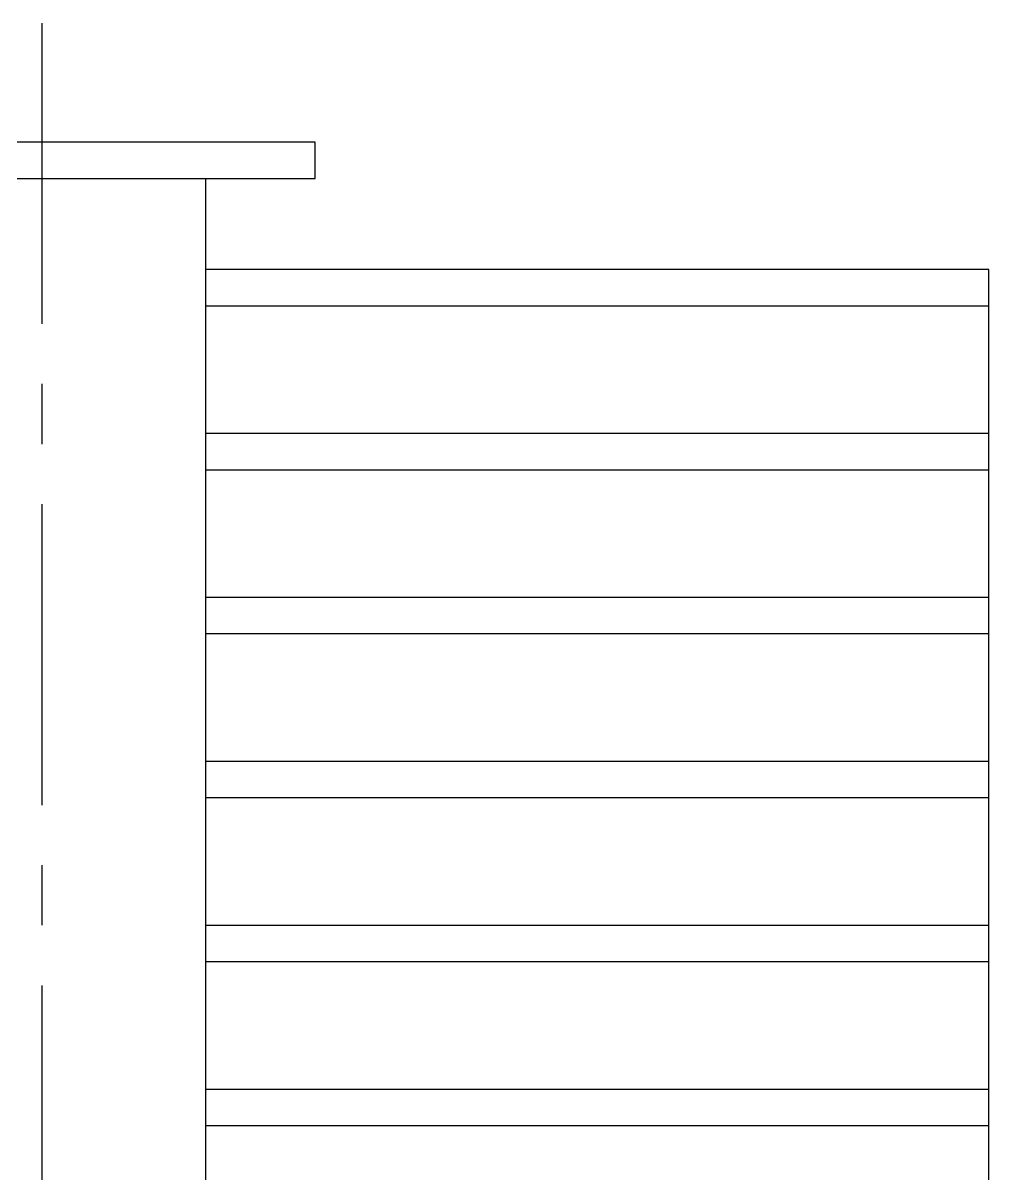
# Model space of a CAD drawing. Header units: millimetres. Extents: x 183355 to 194386, y -190559 to -183233.
# Drawn here: x 185777 to 186042.2, y -186525.1 to -186209.2 of the extents above; entities that cross this region are included whole.
import ezdxf

# ---------------------------------------------------------------- set-up
doc = ezdxf.new("R2010")
doc.units = ezdxf.units.MM
doc.header["$LTSCALE"] = 13
doc.linetypes.add('CENTERX2', pattern=[101.6, 63.5, -12.7, 12.7, -12.7])
doc.layers.add('1', color=4, linetype='Continuous')
doc.layers.add('标注、文本', color=3, linetype='Continuous', lineweight=25)

# ---------------------------------------------------------------- blocks, each defined once
blk = doc.blocks.new('A$C43ED4F5E')
at = {"layer": '1', "color": 1, "linetype": 'CENTERX2', "lineweight": -3, "ltscale": 0.1}
blk.add_line((840, 991.39), (840, 0), dxfattribs=at)
blk.add_line((840, 991.39), (840, 0), dxfattribs=at)
blk.add_line((840, 991.39), (840, 0), dxfattribs=at)
blk.add_line((840, 991.39), (840, 0), dxfattribs=at)
at = {"layer": '1', "ltscale": 5}
for p, q in [((915, 958.71), (765, 958.71)), ((915, 958.71), (765, 958.71)), ((915, 948.71), (915, 958.71)), ((915, 948.71), (915, 958.71)), ((765, 948.71), (915, 948.71)), ((765, 948.71), (915, 948.71)), ((885, 33.71), (885, 948.71)), ((885, 33.71), (885, 948.71)), ((1100, 923.71), (885, 923.71)), ((1100, 923.71), (885, 923.71)), ((1100, 923.71), (885, 923.71)), ((1100, 923.71), (885, 923.71)), ((1100, 923.71), (885, 923.71)), ((1100, 923.71), (885, 923.71)), ((1100, 923.71), (885, 923.71)), ((1100, 923.71), (885, 923.71)), ((1100, 923.71), (885, 923.71)), ((1100, 923.71), (885, 923.71)), ((1100, 923.71), (885, 923.71)), ((1100, 923.71), (885, 923.71)), ((1100, 923.71), (885, 923.71)), ((1100, 923.71), (885, 923.71)), ((1100, 923.71), (885, 923.71)), ((1100, 923.71), (885, 923.71)), ((1100, 923.71), (885, 923.71)), ((1100, 923.71), (885, 923.71)), ((1100, 923.71), (885, 923.71)), ((1100, 923.71), (885, 923.71)), ((1100, 923.71), (885, 923.71)), ((1100, 923.71), (885, 923.71)), ((1100, 923.71), (885, 923.71)), ((1100, 923.71), (885, 923.71)), ((1100, 923.71), (885, 923.71)), ((1100, 923.71), (885, 923.71)), ((1100, 923.71), (885, 923.71)), ((1100, 923.71), (885, 923.71)), ((1100, 923.71), (885, 923.71)), ((1100, 923.71), (885, 923.71)), ((1100, 923.71), (885, 923.71)), ((1100, 923.71), (885, 923.71)), ((1100, 923.71), (885, 923.71)), ((1100, 923.71), (885, 923.71)), ((1100, 923.71), (885, 923.71)), ((1100, 923.71), (885, 923.71)), ((1100, 923.71), (885, 923.71)), ((1100, 923.71), (885, 923.71)), ((1100, 923.71), (885, 923.71)), ((1100, 923.71), (885, 923.71)), ((1100, 923.71), (885, 923.71)), ((1100, 923.71), (885, 923.71)), ((1100, 923.71), (885, 923.71)), ((1100, 923.71), (885, 923.71)), ((1100, 923.71), (885, 923.71)), ((1100, 923.71), (885, 923.71)), ((1100, 923.71), (885, 923.71)), ((1100, 923.71), (885, 923.71)), ((1100, 923.71), (885, 923.71)), ((1100, 923.71), (885, 923.71)), ((1100, 923.71), (885, 923.71)), ((1100, 923.71), (885, 923.71)), ((1100, 923.71), (885, 923.71)), ((1100, 923.71), (885, 923.71)), ((1100, 923.71), (885, 923.71)), ((1100, 923.71), (885, 923.71)), ((1100, 923.71), (885, 923.71)), ((1100, 923.71), (885, 923.71)), ((1100, 923.71), (885, 923.71)), ((1100, 923.71), (885, 923.71)), ((1100, 923.71), (885, 923.71)), ((1100, 923.71), (885, 923.71)), ((1100, 923.71), (885, 923.71)), ((1100, 923.71), (885, 923.71)), ((1100, 923.71), (885, 923.71)), ((1100, 923.71), (885, 923.71)), ((1100, 923.71), (885, 923.71)), ((1100, 923.71), (885, 923.71)), ((1100, 923.71), (885, 923.71)), ((1100, 923.71), (885, 923.71)), ((1100, 923.71), (885, 923.71)), ((1100, 923.71), (885, 923.71)), ((1100, 923.71), (885, 923.71)), ((1100, 923.71), (885, 923.71)), ((1100, 923.71), (885, 923.71)), ((1100, 923.71), (885, 923.71)), ((1100, 923.71), (885, 923.71)), ((1100, 923.71), (885, 923.71)), ((1100, 923.71), (885, 923.71)), ((1100, 923.71), (885, 923.71)), ((1100, 923.71), (885, 923.71)), ((1100, 923.71), (885, 923.71)), ((1100, 923.71), (885, 923.71)), ((1100, 923.71), (885, 923.71)), ((1100, 923.71), (885, 923.71)), ((1100, 923.71), (885, 923.71)), ((1100, 923.71), (885, 923.71)), ((1100, 923.71), (885, 923.71)), ((1100, 923.71), (885, 923.71)), ((1100, 923.71), (885, 923.71)), ((1100, 923.71), (885, 923.71)), ((1100, 923.71), (885, 923.71)), ((1100, 923.71), (885, 923.71)), ((1100, 923.71), (885, 923.71)), ((1100, 923.71), (885, 923.71)), ((1100, 923.71), (885, 923.71)), ((1100, 923.71), (885, 923.71)), ((1100, 923.71), (885, 923.71)), ((1100, 923.71), (885, 923.71)), ((1100, 923.71), (885, 923.71)), ((1100, 923.71), (885, 923.71)), ((1100, 923.71), (885, 923.71)), ((1100, 923.71), (885, 923.71)), ((1100, 923.71), (885, 923.71)), ((1100, 923.71), (885, 923.71)), ((1100, 923.71), (885, 923.71)), ((1100, 923.71), (885, 923.71)), ((1100, 923.71), (885, 923.71)), ((1100, 923.71), (885, 923.71)), ((1100, 923.71), (885, 923.71)), ((1100, 923.71), (885, 923.71)), ((1100, 923.71), (885, 923.71)), ((1100, 923.71), (885, 923.71)), ((1100, 923.71), (885, 923.71)), ((1100, 923.71), (885, 923.71)), ((1100, 923.71), (885, 923.71)), ((1100, 923.71), (885, 923.71)), ((1100, 923.71), (885, 923.71)), ((1100, 923.71), (885, 923.71)), ((1100, 923.71), (885, 923.71)), ((1100, 923.71), (885, 923.71)), ((1100, 923.71), (885, 923.71)), ((1100, 923.71), (885, 923.71)), ((1100, 923.71), (885, 923.71)), ((1100, 923.71), (885, 923.71)), ((1100, 923.71), (885, 923.71)), ((1100, 923.71), (885, 923.71)), ((1100, 923.71), (885, 923.71)), ((1100, 923.71), (885, 923.71)), ((1100, 923.71), (885, 923.71)), ((1100, 923.71), (885, 923.71)), ((1100, 923.71), (885, 923.71)), ((1100, 923.71), (885, 923.71)), ((1100, 923.71), (885, 923.71)), ((1100, 923.71), (885, 923.71)), ((1100, 923.71), (885, 923.71)), ((1100, 923.71), (885, 923.71)), ((1100, 923.71), (885, 923.71)), ((1100, 923.71), (885, 923.71)), ((1100, 923.71), (885, 923.71)), ((1100, 923.71), (885, 923.71)), ((1100, 923.71), (885, 923.71)), ((1100, 923.71), (885, 923.71)), ((1100, 923.71), (885, 923.71)), ((1100, 923.71), (885, 923.71)), ((1100, 923.71), (885, 923.71)), ((1100, 923.71), (885, 923.71)), ((1100, 923.71), (885, 923.71)), ((1100, 923.71), (885, 923.71)), ((1100, 923.71), (885, 923.71)), ((1100, 923.71), (885, 923.71)), ((1100, 923.71), (885, 923.71)), ((1100, 923.71), (885, 923.71)), ((1100, 923.71), (885, 923.71)), ((1100, 923.71), (885, 923.71)), ((1100, 923.71), (885, 923.71)), ((1100, 923.71), (885, 923.71)), ((1100, 923.71), (885, 923.71)), ((1100, 923.71), (885, 923.71)), ((1100, 923.71), (885, 923.71)), ((1100, 103.71), (1100, 923.71)), ((1100, 103.71), (1100, 923.71)), ((1100, 913.71), (885, 913.71)), ((1100, 913.71), (885, 913.71)), ((1100, 913.71), (885, 913.71)), ((1100, 913.71), (885, 913.71)), ((1100, 913.71), (885, 913.71)), ((1100, 913.71), (885, 913.71)), ((1100, 913.71), (885, 913.71)), ((1100, 913.71), (885, 913.71)), ((1100, 913.71), (885, 913.71)), ((1100, 913.71), (885, 913.71)), ((1100, 913.71), (885, 913.71)), ((1100, 913.71), (885, 913.71)), ((1100, 913.71), (885, 913.71)), ((1100, 913.71), (885, 913.71)), ((1100, 913.71), (885, 913.71)), ((1100, 913.71), (885, 913.71)), ((1100, 913.71), (885, 913.71)), ((1100, 913.71), (885, 913.71)), ((1100, 913.71), (885, 913.71)), ((1100, 913.71), (885, 913.71)), ((1100, 913.71), (885, 913.71)), ((1100, 913.71), (885, 913.71)), ((1100, 913.71), (885, 913.71)), ((1100, 913.71), (885, 913.71)), ((1100, 913.71), (885, 913.71)), ((1100, 913.71), (885, 913.71)), ((1100, 913.71), (885, 913.71)), ((1100, 913.71), (885, 913.71)), ((1100, 913.71), (885, 913.71)), ((1100, 913.71), (885, 913.71)), ((1100, 913.71), (885, 913.71)), ((1100, 913.71), (885, 913.71)), ((1100, 913.71), (885, 913.71)), ((1100, 913.71), (885, 913.71)), ((1100, 913.71), (885, 913.71)), ((1100, 913.71), (885, 913.71)), ((1100, 913.71), (885, 913.71)), ((1100, 913.71), (885, 913.71)), ((1100, 913.71), (885, 913.71)), ((1100, 913.71), (885, 913.71)), ((1100, 913.71), (885, 913.71)), ((1100, 913.71), (885, 913.71)), ((1100, 913.71), (885, 913.71)), ((1100, 913.71), (885, 913.71)), ((1100, 913.71), (885, 913.71)), ((1100, 913.71), (885, 913.71)), ((1100, 913.71), (885, 913.71)), ((1100, 913.71), (885, 913.71)), ((1100, 913.71), (885, 913.71)), ((1100, 913.71), (885, 913.71)), ((1100, 913.71), (885, 913.71)), ((1100, 913.71), (885, 913.71)), ((1100, 913.71), (885, 913.71)), ((1100, 913.71), (885, 913.71)), ((1100, 913.71), (885, 913.71)), ((1100, 913.71), (885, 913.71)), ((1100, 913.71), (885, 913.71)), ((1100, 913.71), (885, 913.71)), ((1100, 913.71), (885, 913.71)), ((1100, 913.71), (885, 913.71)), ((1100, 913.71), (885, 913.71)), ((1100, 913.71), (885, 913.71)), ((1100, 913.71), (885, 913.71)), ((1100, 913.71), (885, 913.71)), ((1100, 913.71), (885, 913.71)), ((1100, 913.71), (885, 913.71)), ((1100, 913.71), (885, 913.71)), ((1100, 913.71), (885, 913.71)), ((1100, 913.71), (885, 913.71)), ((1100, 913.71), (885, 913.71)), ((1100, 913.71), (885, 913.71)), ((1100, 913.71), (885, 913.71)), ((1100, 913.71), (885, 913.71)), ((1100, 913.71), (885, 913.71)), ((1100, 913.71), (885, 913.71)), ((1100, 913.71), (885, 913.71)), ((1100, 913.71), (885, 913.71)), ((1100, 913.71), (885, 913.71)), ((1100, 913.71), (885, 913.71)), ((1100, 913.71), (885, 913.71)), ((1100, 913.71), (885, 913.71)), ((1100, 913.71), (885, 913.71)), ((1100, 913.71), (885, 913.71)), ((1100, 913.71), (885, 913.71)), ((1100, 913.71), (885, 913.71)), ((1100, 913.71), (885, 913.71)), ((1100, 913.71), (885, 913.71)), ((1100, 913.71), (885, 913.71)), ((1100, 913.71), (885, 913.71)), ((1100, 913.71), (885, 913.71)), ((1100, 913.71), (885, 913.71)), ((1100, 913.71), (885, 913.71)), ((1100, 913.71), (885, 913.71)), ((1100, 913.71), (885, 913.71)), ((1100, 913.71), (885, 913.71)), ((1100, 913.71), (885, 913.71)), ((1100, 913.71), (885, 913.71)), ((1100, 913.71), (885, 913.71)), ((1100, 913.71), (885, 913.71)), ((1100, 913.71), (885, 913.71)), ((1100, 913.71), (885, 913.71)), ((1100, 913.71), (885, 913.71)), ((1100, 913.71), (885, 913.71)), ((1100, 913.71), (885, 913.71)), ((1100, 913.71), (885, 913.71)), ((1100, 913.71), (885, 913.71)), ((1100, 913.71), (885, 913.71)), ((1100, 913.71), (885, 913.71)), ((1100, 913.71), (885, 913.71)), ((1100, 913.71), (885, 913.71)), ((1100, 913.71), (885, 913.71)), ((1100, 913.71), (885, 913.71)), ((1100, 913.71), (885, 913.71)), ((1100, 913.71), (885, 913.71)), ((1100, 913.71), (885, 913.71)), ((1100, 913.71), (885, 913.71)), ((1100, 913.71), (885, 913.71)), ((1100, 913.71), (885, 913.71)), ((1100, 913.71), (885, 913.71)), ((1100, 913.71), (885, 913.71)), ((1100, 878.71), (885, 878.71)), ((1100, 878.71), (885, 878.71)), ((1100, 878.71), (885, 878.71)), ((1100, 878.71), (885, 878.71)), ((1100, 878.71), (885, 878.71)), ((1100, 878.71), (885, 878.71)), ((1100, 878.71), (885, 878.71)), ((1100, 878.71), (885, 878.71)), ((1100, 878.71), (885, 878.71)), ((1100, 878.71), (885, 878.71)), ((1100, 878.71), (885, 878.71)), ((1100, 878.71), (885, 878.71)), ((1100, 878.71), (885, 878.71)), ((1100, 878.71), (885, 878.71)), ((1100, 878.71), (885, 878.71)), ((1100, 878.71), (885, 878.71)), ((1100, 878.71), (885, 878.71)), ((1100, 878.71), (885, 878.71)), ((1100, 878.71), (885, 878.71)), ((1100, 878.71), (885, 878.71)), ((1100, 878.71), (885, 878.71)), ((1100, 878.71), (885, 878.71)), ((1100, 878.71), (885, 878.71)), ((1100, 878.71), (885, 878.71)), ((1100, 878.71), (885, 878.71)), ((1100, 878.71), (885, 878.71)), ((1100, 878.71), (885, 878.71)), ((1100, 878.71), (885, 878.71)), ((1100, 878.71), (885, 878.71)), ((1100, 878.71), (885, 878.71)), ((1100, 878.71), (885, 878.71)), ((1100, 878.71), (885, 878.71)), ((1100, 868.71), (885, 868.71)), ((1100, 868.71), (885, 868.71)), ((1100, 868.71), (885, 868.71)), ((1100, 868.71), (885, 868.71)), ((1100, 868.71), (885, 868.71)), ((1100, 868.71), (885, 868.71)), ((1100, 868.71), (885, 868.71)), ((1100, 868.71), (885, 868.71)), ((1100, 868.71), (885, 868.71)), ((1100, 868.71), (885, 868.71)), ((1100, 868.71), (885, 868.71)), ((1100, 868.71), (885, 868.71)), ((1100, 868.71), (885, 868.71)), ((1100, 868.71), (885, 868.71)), ((1100, 868.71), (885, 868.71)), ((1100, 868.71), (885, 868.71)), ((1100, 868.71), (885, 868.71)), ((1100, 868.71), (885, 868.71)), ((1100, 868.71), (885, 868.71)), ((1100, 868.71), (885, 868.71)), ((1100, 868.71), (885, 868.71)), ((1100, 868.71), (885, 868.71)), ((1100, 868.71), (885, 868.71)), ((1100, 868.71), (885, 868.71)), ((1100, 833.71), (885, 833.71)), ((1100, 833.71), (885, 833.71)), ((1100, 833.71), (885, 833.71)), ((1100, 833.71), (885, 833.71)), ((1100, 833.71), (885, 833.71)), ((1100, 833.71), (885, 833.71)), ((1100, 833.71), (885, 833.71)), ((1100, 833.71), (885, 833.71)), ((1100, 833.71), (885, 833.71)), ((1100, 833.71), (885, 833.71)), ((1100, 833.71), (885, 833.71)), ((1100, 833.71), (885, 833.71)), ((1100, 833.71), (885, 833.71)), ((1100, 833.71), (885, 833.71)), ((1100, 833.71), (885, 833.71)), ((1100, 833.71), (885, 833.71)), ((1100, 833.71), (885, 833.71)), ((1100, 833.71), (885, 833.71)), ((1100, 833.71), (885, 833.71)), ((1100, 833.71), (885, 833.71)), ((1100, 833.71), (885, 833.71)), ((1100, 833.71), (885, 833.71)), ((1100, 833.71), (885, 833.71)), ((1100, 833.71), (885, 833.71)), ((1100, 833.71), (885, 833.71)), ((1100, 833.71), (885, 833.71)), ((1100, 833.71), (885, 833.71)), ((1100, 833.71), (885, 833.71)), ((1100, 833.71), (885, 833.71)), ((1100, 833.71), (885, 833.71)), ((1100, 833.71), (885, 833.71)), ((1100, 833.71), (885, 833.71)), ((1100, 823.71), (885, 823.71)), ((1100, 823.71), (885, 823.71)), ((1100, 823.71), (885, 823.71)), ((1100, 823.71), (885, 823.71)), ((1100, 823.71), (885, 823.71)), ((1100, 823.71), (885, 823.71)), ((1100, 823.71), (885, 823.71)), ((1100, 823.71), (885, 823.71)), ((1100, 823.71), (885, 823.71)), ((1100, 823.71), (885, 823.71)), ((1100, 823.71), (885, 823.71)), ((1100, 823.71), (885, 823.71)), ((1100, 823.71), (885, 823.71)), ((1100, 823.71), (885, 823.71)), ((1100, 823.71), (885, 823.71)), ((1100, 823.71), (885, 823.71)), ((1100, 823.71), (885, 823.71)), ((1100, 823.71), (885, 823.71)), ((1100, 823.71), (885, 823.71)), ((1100, 823.71), (885, 823.71)), ((1100, 823.71), (885, 823.71)), ((1100, 823.71), (885, 823.71)), ((1100, 823.71), (885, 823.71)), ((1100, 823.71), (885, 823.71)), ((1100, 788.71), (885, 788.71)), ((1100, 788.71), (885, 788.71)), ((1100, 788.71), (885, 788.71)), ((1100, 788.71), (885, 788.71)), ((1100, 788.71), (885, 788.71)), ((1100, 788.71), (885, 788.71)), ((1100, 788.71), (885, 788.71)), ((1100, 788.71), (885, 788.71)), ((1100, 788.71), (885, 788.71)), ((1100, 788.71), (885, 788.71)), ((1100, 788.71), (885, 788.71)), ((1100, 788.71), (885, 788.71)), ((1100, 788.71), (885, 788.71)), ((1100, 788.71), (885, 788.71)), ((1100, 788.71), (885, 788.71)), ((1100, 788.71), (885, 788.71)), ((1100, 788.71), (885, 788.71)), ((1100, 788.71), (885, 788.71)), ((1100, 788.71), (885, 788.71)), ((1100, 788.71), (885, 788.71)), ((1100, 788.71), (885, 788.71)), ((1100, 788.71), (885, 788.71)), ((1100, 788.71), (885, 788.71)), ((1100, 788.71), (885, 788.71)), ((1100, 788.71), (885, 788.71)), ((1100, 788.71), (885, 788.71)), ((1100, 788.71), (885, 788.71)), ((1100, 788.71), (885, 788.71)), ((1100, 788.71), (885, 788.71)), ((1100, 788.71), (885, 788.71)), ((1100, 788.71), (885, 788.71)), ((1100, 788.71), (885, 788.71)), ((1100, 778.71), (885, 778.71)), ((1100, 778.71), (885, 778.71)), ((1100, 778.71), (885, 778.71)), ((1100, 778.71), (885, 778.71)), ((1100, 778.71), (885, 778.71)), ((1100, 778.71), (885, 778.71)), ((1100, 778.71), (885, 778.71)), ((1100, 778.71), (885, 778.71)), ((1100, 778.71), (885, 778.71)), ((1100, 778.71), (885, 778.71)), ((1100, 778.71), (885, 778.71)), ((1100, 778.71), (885, 778.71)), ((1100, 778.71), (885, 778.71)), ((1100, 778.71), (885, 778.71)), ((1100, 778.71), (885, 778.71)), ((1100, 778.71), (885, 778.71)), ((1100, 778.71), (885, 778.71)), ((1100, 778.71), (885, 778.71)), ((1100, 778.71), (885, 778.71)), ((1100, 778.71), (885, 778.71)), ((1100, 778.71), (885, 778.71)), ((1100, 778.71), (885, 778.71)), ((1100, 778.71), (885, 778.71)), ((1100, 778.71), (885, 778.71)), ((1100, 743.71), (885, 743.71)), ((1100, 743.71), (885, 743.71)), ((1100, 743.71), (885, 743.71)), ((1100, 743.71), (885, 743.71)), ((1100, 743.71), (885, 743.71)), ((1100, 743.71), (885, 743.71)), ((1100, 743.71), (885, 743.71)), ((1100, 743.71), (885, 743.71)), ((1100, 743.71), (885, 743.71)), ((1100, 743.71), (885, 743.71)), ((1100, 743.71), (885, 743.71)), ((1100, 743.71), (885, 743.71)), ((1100, 743.71), (885, 743.71)), ((1100, 743.71), (885, 743.71)), ((1100, 743.71), (885, 743.71)), ((1100, 743.71), (885, 743.71)), ((1100, 733.71), (885, 733.71)), ((1100, 733.71), (885, 733.71)), ((1100, 733.71), (885, 733.71)), ((1100, 733.71), (885, 733.71)), ((1100, 733.71), (885, 733.71)), ((1100, 733.71), (885, 733.71)), ((1100, 733.71), (885, 733.71)), ((1100, 733.71), (885, 733.71)), ((1100, 733.71), (885, 733.71)), ((1100, 733.71), (885, 733.71)), ((1100, 733.71), (885, 733.71)), ((1100, 733.71), (885, 733.71)), ((1100, 698.71), (885, 698.71)), ((1100, 698.71), (885, 698.71)), ((1100, 698.71), (885, 698.71)), ((1100, 698.71), (885, 698.71)), ((1100, 698.71), (885, 698.71)), ((1100, 698.71), (885, 698.71)), ((1100, 698.71), (885, 698.71)), ((1100, 698.71), (885, 698.71)), ((1100, 698.71), (885, 698.71)), ((1100, 698.71), (885, 698.71)), ((1100, 698.71), (885, 698.71)), ((1100, 698.71), (885, 698.71)), ((1100, 698.71), (885, 698.71)), ((1100, 698.71), (885, 698.71)), ((1100, 698.71), (885, 698.71)), ((1100, 698.71), (885, 698.71)), ((1100, 688.71), (885, 688.71)), ((1100, 688.71), (885, 688.71)), ((1100, 688.71), (885, 688.71)), ((1100, 688.71), (885, 688.71)), ((1100, 688.71), (885, 688.71)), ((1100, 688.71), (885, 688.71)), ((1100, 688.71), (885, 688.71)), ((1100, 688.71), (885, 688.71)), ((1100, 688.71), (885, 688.71)), ((1100, 688.71), (885, 688.71)), ((1100, 688.71), (885, 688.71)), ((1100, 688.71), (885, 688.71))]:
    blk.add_line(p, q, dxfattribs=at)
at = {"layer": '标注、文本', "color": 4, "lineweight": 30}
for p, q in [((915, 958.71), (765, 958.71)), ((915, 958.71), (765, 958.71)), ((915, 948.71), (915, 958.71)), ((915, 948.71), (915, 958.71)), ((765, 948.71), (915, 948.71)), ((765, 948.71), (915, 948.71)), ((885, 33.71), (885, 948.71)), ((885, 33.71), (885, 948.71)), ((1100, 923.71), (885, 923.71)), ((1100, 923.71), (885, 923.71)), ((1100, 923.71), (885, 923.71)), ((1100, 923.71), (885, 923.71)), ((1100, 923.71), (885, 923.71)), ((1100, 923.71), (885, 923.71)), ((1100, 923.71), (885, 923.71)), ((1100, 923.71), (885, 923.71)), ((1100, 923.71), (885, 923.71)), ((1100, 923.71), (885, 923.71)), ((1100, 923.71), (885, 923.71)), ((1100, 923.71), (885, 923.71)), ((1100, 923.71), (885, 923.71)), ((1100, 923.71), (885, 923.71)), ((1100, 923.71), (885, 923.71)), ((1100, 923.71), (885, 923.71)), ((1100, 923.71), (885, 923.71)), ((1100, 923.71), (885, 923.71)), ((1100, 923.71), (885, 923.71)), ((1100, 923.71), (885, 923.71)), ((1100, 923.71), (885, 923.71)), ((1100, 923.71), (885, 923.71)), ((1100, 923.71), (885, 923.71)), ((1100, 923.71), (885, 923.71)), ((1100, 923.71), (885, 923.71)), ((1100, 923.71), (885, 923.71)), ((1100, 923.71), (885, 923.71)), ((1100, 923.71), (885, 923.71)), ((1100, 923.71), (885, 923.71)), ((1100, 923.71), (885, 923.71)), ((1100, 923.71), (885, 923.71)), ((1100, 923.71), (885, 923.71)), ((1100, 923.71), (885, 923.71)), ((1100, 923.71), (885, 923.71)), ((1100, 923.71), (885, 923.71)), ((1100, 923.71), (885, 923.71)), ((1100, 923.71), (885, 923.71)), ((1100, 923.71), (885, 923.71)), ((1100, 923.71), (885, 923.71)), ((1100, 923.71), (885, 923.71)), ((1100, 923.71), (885, 923.71)), ((1100, 923.71), (885, 923.71)), ((1100, 923.71), (885, 923.71)), ((1100, 923.71), (885, 923.71)), ((1100, 923.71), (885, 923.71)), ((1100, 923.71), (885, 923.71)), ((1100, 923.71), (885, 923.71)), ((1100, 923.71), (885, 923.71)), ((1100, 923.71), (885, 923.71)), ((1100, 923.71), (885, 923.71)), ((1100, 923.71), (885, 923.71)), ((1100, 923.71), (885, 923.71)), ((1100, 923.71), (885, 923.71)), ((1100, 923.71), (885, 923.71)), ((1100, 923.71), (885, 923.71)), ((1100, 923.71), (885, 923.71)), ((1100, 923.71), (885, 923.71)), ((1100, 923.71), (885, 923.71)), ((1100, 923.71), (885, 923.71)), ((1100, 923.71), (885, 923.71)), ((1100, 923.71), (885, 923.71)), ((1100, 923.71), (885, 923.71)), ((1100, 923.71), (885, 923.71)), ((1100, 923.71), (885, 923.71)), ((1100, 923.71), (885, 923.71)), ((1100, 923.71), (885, 923.71)), ((1100, 923.71), (885, 923.71)), ((1100, 923.71), (885, 923.71)), ((1100, 923.71), (885, 923.71)), ((1100, 923.71), (885, 923.71)), ((1100, 923.71), (885, 923.71)), ((1100, 923.71), (885, 923.71)), ((1100, 923.71), (885, 923.71)), ((1100, 923.71), (885, 923.71)), ((1100, 923.71), (885, 923.71)), ((1100, 923.71), (885, 923.71)), ((1100, 923.71), (885, 923.71)), ((1100, 923.71), (885, 923.71)), ((1100, 923.71), (885, 923.71)), ((1100, 923.71), (885, 923.71)), ((1100, 923.71), (885, 923.71)), ((1100, 923.71), (885, 923.71)), ((1100, 923.71), (885, 923.71)), ((1100, 923.71), (885, 923.71)), ((1100, 923.71), (885, 923.71)), ((1100, 923.71), (885, 923.71)), ((1100, 923.71), (885, 923.71)), ((1100, 923.71), (885, 923.71)), ((1100, 923.71), (885, 923.71)), ((1100, 923.71), (885, 923.71)), ((1100, 923.71), (885, 923.71)), ((1100, 923.71), (885, 923.71)), ((1100, 923.71), (885, 923.71)), ((1100, 923.71), (885, 923.71)), ((1100, 923.71), (885, 923.71)), ((1100, 923.71), (885, 923.71)), ((1100, 923.71), (885, 923.71)), ((1100, 923.71), (885, 923.71)), ((1100, 923.71), (885, 923.71)), ((1100, 923.71), (885, 923.71)), ((1100, 923.71), (885, 923.71)), ((1100, 923.71), (885, 923.71)), ((1100, 923.71), (885, 923.71)), ((1100, 923.71), (885, 923.71)), ((1100, 923.71), (885, 923.71)), ((1100, 923.71), (885, 923.71)), ((1100, 923.71), (885, 923.71)), ((1100, 923.71), (885, 923.71)), ((1100, 923.71), (885, 923.71)), ((1100, 923.71), (885, 923.71)), ((1100, 923.71), (885, 923.71)), ((1100, 923.71), (885, 923.71)), ((1100, 923.71), (885, 923.71)), ((1100, 923.71), (885, 923.71)), ((1100, 923.71), (885, 923.71)), ((1100, 923.71), (885, 923.71)), ((1100, 923.71), (885, 923.71)), ((1100, 923.71), (885, 923.71)), ((1100, 923.71), (885, 923.71)), ((1100, 923.71), (885, 923.71)), ((1100, 923.71), (885, 923.71)), ((1100, 923.71), (885, 923.71)), ((1100, 923.71), (885, 923.71)), ((1100, 923.71), (885, 923.71)), ((1100, 923.71), (885, 923.71)), ((1100, 923.71), (885, 923.71)), ((1100, 923.71), (885, 923.71)), ((1100, 923.71), (885, 923.71)), ((1100, 923.71), (885, 923.71)), ((1100, 923.71), (885, 923.71)), ((1100, 923.71), (885, 923.71)), ((1100, 923.71), (885, 923.71)), ((1100, 923.71), (885, 923.71)), ((1100, 923.71), (885, 923.71)), ((1100, 923.71), (885, 923.71)), ((1100, 923.71), (885, 923.71)), ((1100, 923.71), (885, 923.71)), ((1100, 923.71), (885, 923.71)), ((1100, 923.71), (885, 923.71)), ((1100, 923.71), (885, 923.71)), ((1100, 923.71), (885, 923.71)), ((1100, 923.71), (885, 923.71)), ((1100, 923.71), (885, 923.71)), ((1100, 923.71), (885, 923.71)), ((1100, 923.71), (885, 923.71)), ((1100, 923.71), (885, 923.71)), ((1100, 923.71), (885, 923.71)), ((1100, 923.71), (885, 923.71)), ((1100, 923.71), (885, 923.71)), ((1100, 923.71), (885, 923.71)), ((1100, 923.71), (885, 923.71)), ((1100, 923.71), (885, 923.71)), ((1100, 923.71), (885, 923.71)), ((1100, 923.71), (885, 923.71)), ((1100, 923.71), (885, 923.71)), ((1100, 923.71), (885, 923.71)), ((1100, 923.71), (885, 923.71)), ((1100, 923.71), (885, 923.71)), ((1100, 923.71), (885, 923.71)), ((1100, 923.71), (885, 923.71)), ((1100, 103.71), (1100, 923.71)), ((1100, 103.71), (1100, 923.71)), ((1100, 913.71), (885, 913.71)), ((1100, 913.71), (885, 913.71)), ((1100, 913.71), (885, 913.71)), ((1100, 913.71), (885, 913.71)), ((1100, 913.71), (885, 913.71)), ((1100, 913.71), (885, 913.71)), ((1100, 913.71), (885, 913.71)), ((1100, 913.71), (885, 913.71)), ((1100, 913.71), (885, 913.71)), ((1100, 913.71), (885, 913.71)), ((1100, 913.71), (885, 913.71)), ((1100, 913.71), (885, 913.71)), ((1100, 913.71), (885, 913.71)), ((1100, 913.71), (885, 913.71)), ((1100, 913.71), (885, 913.71)), ((1100, 913.71), (885, 913.71)), ((1100, 913.71), (885, 913.71)), ((1100, 913.71), (885, 913.71)), ((1100, 913.71), (885, 913.71)), ((1100, 913.71), (885, 913.71)), ((1100, 913.71), (885, 913.71)), ((1100, 913.71), (885, 913.71)), ((1100, 913.71), (885, 913.71)), ((1100, 913.71), (885, 913.71)), ((1100, 913.71), (885, 913.71)), ((1100, 913.71), (885, 913.71)), ((1100, 913.71), (885, 913.71)), ((1100, 913.71), (885, 913.71)), ((1100, 913.71), (885, 913.71)), ((1100, 913.71), (885, 913.71)), ((1100, 913.71), (885, 913.71)), ((1100, 913.71), (885, 913.71)), ((1100, 913.71), (885, 913.71)), ((1100, 913.71), (885, 913.71)), ((1100, 913.71), (885, 913.71)), ((1100, 913.71), (885, 913.71)), ((1100, 913.71), (885, 913.71)), ((1100, 913.71), (885, 913.71)), ((1100, 913.71), (885, 913.71)), ((1100, 913.71), (885, 913.71)), ((1100, 913.71), (885, 913.71)), ((1100, 913.71), (885, 913.71)), ((1100, 913.71), (885, 913.71)), ((1100, 913.71), (885, 913.71)), ((1100, 913.71), (885, 913.71)), ((1100, 913.71), (885, 913.71)), ((1100, 913.71), (885, 913.71)), ((1100, 913.71), (885, 913.71)), ((1100, 913.71), (885, 913.71)), ((1100, 913.71), (885, 913.71)), ((1100, 913.71), (885, 913.71)), ((1100, 913.71), (885, 913.71)), ((1100, 913.71), (885, 913.71)), ((1100, 913.71), (885, 913.71)), ((1100, 913.71), (885, 913.71)), ((1100, 913.71), (885, 913.71)), ((1100, 913.71), (885, 913.71)), ((1100, 913.71), (885, 913.71)), ((1100, 913.71), (885, 913.71)), ((1100, 913.71), (885, 913.71)), ((1100, 913.71), (885, 913.71)), ((1100, 913.71), (885, 913.71)), ((1100, 913.71), (885, 913.71)), ((1100, 913.71), (885, 913.71)), ((1100, 913.71), (885, 913.71)), ((1100, 913.71), (885, 913.71)), ((1100, 913.71), (885, 913.71)), ((1100, 913.71), (885, 913.71)), ((1100, 913.71), (885, 913.71)), ((1100, 913.71), (885, 913.71)), ((1100, 913.71), (885, 913.71)), ((1100, 913.71), (885, 913.71)), ((1100, 913.71), (885, 913.71)), ((1100, 913.71), (885, 913.71)), ((1100, 913.71), (885, 913.71)), ((1100, 913.71), (885, 913.71)), ((1100, 913.71), (885, 913.71)), ((1100, 913.71), (885, 913.71)), ((1100, 913.71), (885, 913.71)), ((1100, 913.71), (885, 913.71)), ((1100, 913.71), (885, 913.71)), ((1100, 913.71), (885, 913.71)), ((1100, 913.71), (885, 913.71)), ((1100, 913.71), (885, 913.71)), ((1100, 913.71), (885, 913.71)), ((1100, 913.71), (885, 913.71)), ((1100, 913.71), (885, 913.71)), ((1100, 913.71), (885, 913.71)), ((1100, 913.71), (885, 913.71)), ((1100, 913.71), (885, 913.71)), ((1100, 913.71), (885, 913.71)), ((1100, 913.71), (885, 913.71)), ((1100, 913.71), (885, 913.71)), ((1100, 913.71), (885, 913.71)), ((1100, 913.71), (885, 913.71)), ((1100, 913.71), (885, 913.71)), ((1100, 913.71), (885, 913.71)), ((1100, 913.71), (885, 913.71)), ((1100, 913.71), (885, 913.71)), ((1100, 913.71), (885, 913.71)), ((1100, 913.71), (885, 913.71)), ((1100, 913.71), (885, 913.71)), ((1100, 913.71), (885, 913.71)), ((1100, 913.71), (885, 913.71)), ((1100, 913.71), (885, 913.71)), ((1100, 913.71), (885, 913.71)), ((1100, 913.71), (885, 913.71)), ((1100, 913.71), (885, 913.71)), ((1100, 913.71), (885, 913.71)), ((1100, 913.71), (885, 913.71)), ((1100, 913.71), (885, 913.71)), ((1100, 913.71), (885, 913.71)), ((1100, 913.71), (885, 913.71)), ((1100, 913.71), (885, 913.71)), ((1100, 913.71), (885, 913.71)), ((1100, 913.71), (885, 913.71)), ((1100, 913.71), (885, 913.71)), ((1100, 913.71), (885, 913.71)), ((1100, 913.71), (885, 913.71)), ((1100, 913.71), (885, 913.71)), ((1100, 878.71), (885, 878.71)), ((1100, 878.71), (885, 878.71)), ((1100, 878.71), (885, 878.71)), ((1100, 878.71), (885, 878.71)), ((1100, 878.71), (885, 878.71)), ((1100, 878.71), (885, 878.71)), ((1100, 878.71), (885, 878.71)), ((1100, 878.71), (885, 878.71)), ((1100, 878.71), (885, 878.71)), ((1100, 878.71), (885, 878.71)), ((1100, 878.71), (885, 878.71)), ((1100, 878.71), (885, 878.71)), ((1100, 878.71), (885, 878.71)), ((1100, 878.71), (885, 878.71)), ((1100, 878.71), (885, 878.71)), ((1100, 878.71), (885, 878.71)), ((1100, 878.71), (885, 878.71)), ((1100, 878.71), (885, 878.71)), ((1100, 878.71), (885, 878.71)), ((1100, 878.71), (885, 878.71)), ((1100, 878.71), (885, 878.71)), ((1100, 878.71), (885, 878.71)), ((1100, 878.71), (885, 878.71)), ((1100, 878.71), (885, 878.71)), ((1100, 878.71), (885, 878.71)), ((1100, 878.71), (885, 878.71)), ((1100, 878.71), (885, 878.71)), ((1100, 878.71), (885, 878.71)), ((1100, 878.71), (885, 878.71)), ((1100, 878.71), (885, 878.71)), ((1100, 878.71), (885, 878.71)), ((1100, 878.71), (885, 878.71)), ((1100, 868.71), (885, 868.71)), ((1100, 868.71), (885, 868.71)), ((1100, 868.71), (885, 868.71)), ((1100, 868.71), (885, 868.71)), ((1100, 868.71), (885, 868.71)), ((1100, 868.71), (885, 868.71)), ((1100, 868.71), (885, 868.71)), ((1100, 868.71), (885, 868.71)), ((1100, 868.71), (885, 868.71)), ((1100, 868.71), (885, 868.71)), ((1100, 868.71), (885, 868.71)), ((1100, 868.71), (885, 868.71)), ((1100, 868.71), (885, 868.71)), ((1100, 868.71), (885, 868.71)), ((1100, 868.71), (885, 868.71)), ((1100, 868.71), (885, 868.71)), ((1100, 868.71), (885, 868.71)), ((1100, 868.71), (885, 868.71)), ((1100, 868.71), (885, 868.71)), ((1100, 868.71), (885, 868.71)), ((1100, 868.71), (885, 868.71)), ((1100, 868.71), (885, 868.71)), ((1100, 868.71), (885, 868.71)), ((1100, 868.71), (885, 868.71)), ((1100, 833.71), (885, 833.71)), ((1100, 833.71), (885, 833.71)), ((1100, 833.71), (885, 833.71)), ((1100, 833.71), (885, 833.71)), ((1100, 833.71), (885, 833.71)), ((1100, 833.71), (885, 833.71)), ((1100, 833.71), (885, 833.71)), ((1100, 833.71), (885, 833.71)), ((1100, 833.71), (885, 833.71)), ((1100, 833.71), (885, 833.71)), ((1100, 833.71), (885, 833.71)), ((1100, 833.71), (885, 833.71)), ((1100, 833.71), (885, 833.71)), ((1100, 833.71), (885, 833.71)), ((1100, 833.71), (885, 833.71)), ((1100, 833.71), (885, 833.71)), ((1100, 833.71), (885, 833.71)), ((1100, 833.71), (885, 833.71)), ((1100, 833.71), (885, 833.71)), ((1100, 833.71), (885, 833.71)), ((1100, 833.71), (885, 833.71)), ((1100, 833.71), (885, 833.71)), ((1100, 833.71), (885, 833.71)), ((1100, 833.71), (885, 833.71)), ((1100, 833.71), (885, 833.71)), ((1100, 833.71), (885, 833.71)), ((1100, 833.71), (885, 833.71)), ((1100, 833.71), (885, 833.71)), ((1100, 833.71), (885, 833.71)), ((1100, 833.71), (885, 833.71)), ((1100, 833.71), (885, 833.71)), ((1100, 833.71), (885, 833.71)), ((1100, 823.71), (885, 823.71)), ((1100, 823.71), (885, 823.71)), ((1100, 823.71), (885, 823.71)), ((1100, 823.71), (885, 823.71)), ((1100, 823.71), (885, 823.71)), ((1100, 823.71), (885, 823.71)), ((1100, 823.71), (885, 823.71)), ((1100, 823.71), (885, 823.71)), ((1100, 823.71), (885, 823.71)), ((1100, 823.71), (885, 823.71)), ((1100, 823.71), (885, 823.71)), ((1100, 823.71), (885, 823.71)), ((1100, 823.71), (885, 823.71)), ((1100, 823.71), (885, 823.71)), ((1100, 823.71), (885, 823.71)), ((1100, 823.71), (885, 823.71)), ((1100, 823.71), (885, 823.71)), ((1100, 823.71), (885, 823.71)), ((1100, 823.71), (885, 823.71)), ((1100, 823.71), (885, 823.71)), ((1100, 823.71), (885, 823.71)), ((1100, 823.71), (885, 823.71)), ((1100, 823.71), (885, 823.71)), ((1100, 823.71), (885, 823.71)), ((1100, 788.71), (885, 788.71)), ((1100, 788.71), (885, 788.71)), ((1100, 788.71), (885, 788.71)), ((1100, 788.71), (885, 788.71)), ((1100, 788.71), (885, 788.71)), ((1100, 788.71), (885, 788.71)), ((1100, 788.71), (885, 788.71)), ((1100, 788.71), (885, 788.71)), ((1100, 788.71), (885, 788.71)), ((1100, 788.71), (885, 788.71)), ((1100, 788.71), (885, 788.71)), ((1100, 788.71), (885, 788.71)), ((1100, 788.71), (885, 788.71)), ((1100, 788.71), (885, 788.71)), ((1100, 788.71), (885, 788.71)), ((1100, 788.71), (885, 788.71)), ((1100, 788.71), (885, 788.71)), ((1100, 788.71), (885, 788.71)), ((1100, 788.71), (885, 788.71)), ((1100, 788.71), (885, 788.71)), ((1100, 788.71), (885, 788.71)), ((1100, 788.71), (885, 788.71)), ((1100, 788.71), (885, 788.71)), ((1100, 788.71), (885, 788.71)), ((1100, 788.71), (885, 788.71)), ((1100, 788.71), (885, 788.71)), ((1100, 788.71), (885, 788.71)), ((1100, 788.71), (885, 788.71)), ((1100, 788.71), (885, 788.71)), ((1100, 788.71), (885, 788.71)), ((1100, 788.71), (885, 788.71)), ((1100, 788.71), (885, 788.71)), ((1100, 778.71), (885, 778.71)), ((1100, 778.71), (885, 778.71)), ((1100, 778.71), (885, 778.71)), ((1100, 778.71), (885, 778.71)), ((1100, 778.71), (885, 778.71)), ((1100, 778.71), (885, 778.71)), ((1100, 778.71), (885, 778.71)), ((1100, 778.71), (885, 778.71)), ((1100, 778.71), (885, 778.71)), ((1100, 778.71), (885, 778.71)), ((1100, 778.71), (885, 778.71)), ((1100, 778.71), (885, 778.71)), ((1100, 778.71), (885, 778.71)), ((1100, 778.71), (885, 778.71)), ((1100, 778.71), (885, 778.71)), ((1100, 778.71), (885, 778.71)), ((1100, 778.71), (885, 778.71)), ((1100, 778.71), (885, 778.71)), ((1100, 778.71), (885, 778.71)), ((1100, 778.71), (885, 778.71)), ((1100, 778.71), (885, 778.71)), ((1100, 778.71), (885, 778.71)), ((1100, 778.71), (885, 778.71)), ((1100, 778.71), (885, 778.71)), ((1100, 743.71), (885, 743.71)), ((1100, 743.71), (885, 743.71)), ((1100, 743.71), (885, 743.71)), ((1100, 743.71), (885, 743.71)), ((1100, 743.71), (885, 743.71)), ((1100, 743.71), (885, 743.71)), ((1100, 743.71), (885, 743.71)), ((1100, 743.71), (885, 743.71)), ((1100, 743.71), (885, 743.71)), ((1100, 743.71), (885, 743.71)), ((1100, 743.71), (885, 743.71)), ((1100, 743.71), (885, 743.71)), ((1100, 743.71), (885, 743.71)), ((1100, 743.71), (885, 743.71)), ((1100, 743.71), (885, 743.71)), ((1100, 743.71), (885, 743.71)), ((1100, 733.71), (885, 733.71)), ((1100, 733.71), (885, 733.71)), ((1100, 733.71), (885, 733.71)), ((1100, 733.71), (885, 733.71)), ((1100, 733.71), (885, 733.71)), ((1100, 733.71), (885, 733.71)), ((1100, 733.71), (885, 733.71)), ((1100, 733.71), (885, 733.71)), ((1100, 733.71), (885, 733.71)), ((1100, 733.71), (885, 733.71)), ((1100, 733.71), (885, 733.71)), ((1100, 733.71), (885, 733.71)), ((1100, 698.71), (885, 698.71)), ((1100, 698.71), (885, 698.71)), ((1100, 698.71), (885, 698.71)), ((1100, 698.71), (885, 698.71)), ((1100, 698.71), (885, 698.71)), ((1100, 698.71), (885, 698.71)), ((1100, 698.71), (885, 698.71)), ((1100, 698.71), (885, 698.71)), ((1100, 698.71), (885, 698.71)), ((1100, 698.71), (885, 698.71)), ((1100, 698.71), (885, 698.71)), ((1100, 698.71), (885, 698.71)), ((1100, 698.71), (885, 698.71)), ((1100, 698.71), (885, 698.71)), ((1100, 698.71), (885, 698.71)), ((1100, 698.71), (885, 698.71)), ((1100, 688.71), (885, 688.71)), ((1100, 688.71), (885, 688.71)), ((1100, 688.71), (885, 688.71)), ((1100, 688.71), (885, 688.71)), ((1100, 688.71), (885, 688.71)), ((1100, 688.71), (885, 688.71)), ((1100, 688.71), (885, 688.71)), ((1100, 688.71), (885, 688.71)), ((1100, 688.71), (885, 688.71)), ((1100, 688.71), (885, 688.71)), ((1100, 688.71), (885, 688.71)), ((1100, 688.71), (885, 688.71))]:
    blk.add_line(p, q, dxfattribs=at)

msp = doc.modelspace()

# ---------------------------------------------------------------- block references
at = {"layer": '标注、文本'}
msp.add_blockref('A$C43ED4F5E', (184942.215, -187200.597), dxfattribs=at)

doc.saveas('drawing.dxf')
